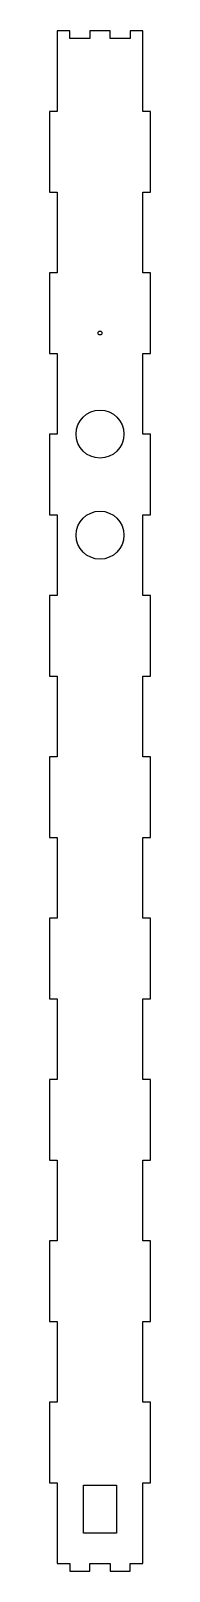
# Model space of a CAD drawing. Header units: millimetres. Extents: x 0 to 40, y 0 to 610.
import ezdxf

# ---------------------------------------------------------------- set-up
doc = ezdxf.new("R2010")
doc.units = ezdxf.units.MM
doc.layers.get('0').update_dxf_attribs({"linetype": 'CONTINUOUS'})

msp = doc.modelspace()

# ---------------------------------------------------------------- linework, layer by layer
for points in [[(37, 34.93), (40, 34.93), (40, 66.85), (37, 66.85), (37, 98.78), (40, 98.78), (40, 130.71), (37, 130.71), (37, 162.63), (40, 162.63), (40, 194.56), (37, 194.56), (37, 226.48), (40, 226.48), (40, 258.41), (37, 258.41), (37, 290.34), (40, 290.34), (40, 322.26), (37, 322.26), (37, 354.19), (40, 354.19), (40, 386.12), (37, 386.12), (37, 418.04), (40, 418.04), (40, 449.97), (37, 449.97), (37, 481.89), (40, 481.89), (40, 513.82), (37, 513.82), (37, 545.75), (40, 545.75), (40, 577.67), (37, 577.67), (37, 609.6), (32, 609.6), (32, 606.6), (24, 606.6), (24, 609.6), (16, 609.6), (16, 606.6), (8, 606.6), (8, 609.6), (3, 609.6), (3, 577.67), (0, 577.67), (0, 545.75), (3, 545.75), (3, 513.82), (0, 513.82), (0, 481.89), (3, 481.89), (3, 449.97), (0, 449.97), (0, 418.04), (3, 418.04), (3, 386.12), (0, 386.12), (0, 354.19), (3, 354.19), (3, 322.26), (0, 322.26), (0, 290.34), (3, 290.34), (3, 258.41), (0, 258.41), (0, 226.48), (3, 226.48), (3, 194.56), (0, 194.56), (0, 162.63), (3, 162.63), (3, 130.71), (0, 130.71), (0, 98.78), (3, 98.78), (3, 66.85), (0, 66.85), (0, 34.93), (3, 34.93), (3, 3), (8, 3), (8, 0), (16, 0), (16, 3), (24, 3), (24, 0), (32, 0), (32, 3), (37, 3)], [(26.5, 14.99), (13.5, 14.99), (13.5, 33.99), (26.5, 33.99)]]:
    msp.add_lwpolyline(points, close=True)
for centre, radius in [((20, 490), 0.75), ((20, 450), 9.5), ((20, 410), 9.5)]:
    msp.add_circle(centre, radius)

doc.saveas('drawing.dxf')
